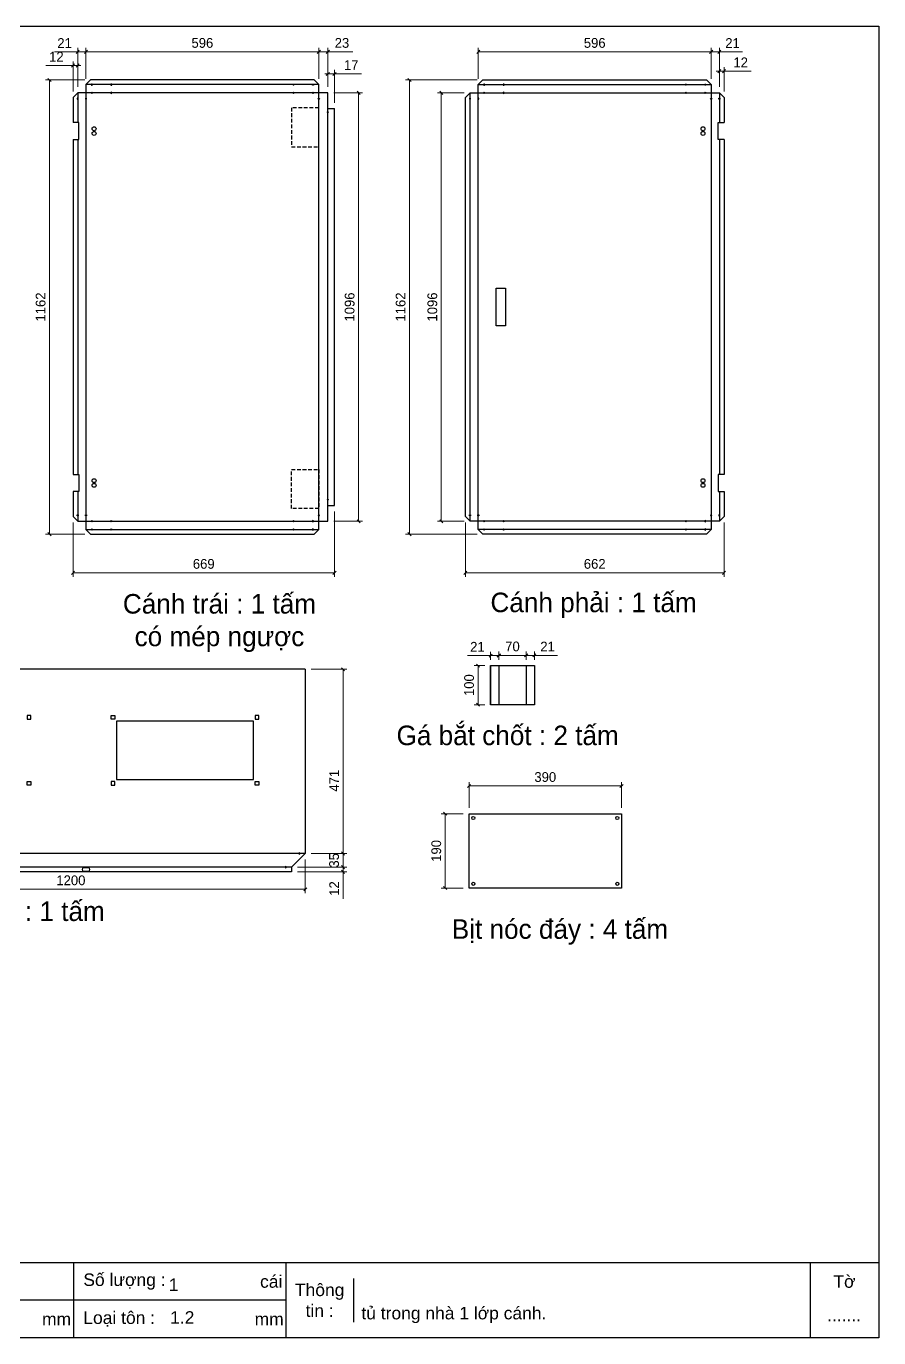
# Model space of a CAD drawing. Header units: millimetres. Extents: x 0 to 4744, y 0 to 3354.
# Drawn here: x 2562 to 4744, y 0 to 3354 of the extents above; entities that cross this region are included whole.
import ezdxf

# ---------------------------------------------------------------- set-up
doc = ezdxf.new("R2010")
doc.units = ezdxf.units.MM
doc.linetypes.add('HIDDEN2', pattern=[4.7625, 3.175, -1.5875])
doc.layers.add('CNC', color=7, linetype='Continuous')
doc.layers.add('DIM', color=253, linetype='Continuous')
doc.styles.add('Arial', font='arial.ttf')
doc.dimstyles.new('Dim-25', dxfattribs={"dimtxt": 25, "dimasz": 8, "dimexe": 10, "dimexo": 15, "dimgap": 10, "dimtad": 1, "dimdec": 0, "dimtxsty": 'Standard', "dimblk": 'OBLIQUE', "dimcen": 10, "dimclrd": 5, "dimclre": 5, "dimclrt": 3, "dimazin": 3, "dimtfac": 1, "dimtdec": 0, "dimtmove": 0, "dimatfit": 3, "dimldrblk": 'OBLIQUE', "dimlwd": 9, "dimlwe": 9})

# ---------------------------------------------------------------- blocks, each defined once
blk = doc.blocks.new('*D20')
at = {"color": 0, "linetype": 'ByBlock', "lineweight": -2}
for p, q in [((3699.2, 1415.1), (3691.2, 1407.1)), ((4081.2, 1407.1), (4089.2, 1415.1))]:
    blk.add_line(p, q, dxfattribs=at)
at = {"layer": 'Defpoints', "color": 0, "transparency": 16777216}
for p in [(4085.2, 1411.1), (3695.2, 1340), (4085.2, 1340)]:
    blk.add_point(p, dxfattribs=at)
at = {"layer": 'DIM', "color": 5, "lineweight": 9, "transparency": 16777216}
for p, q in [((3695.2, 1355), (3695.2, 1421.1)), ((3695.2, 1411.1), (4085.2, 1411.1)), ((4085.2, 1355), (4085.2, 1421.1))]:
    blk.add_line(p, q, dxfattribs=at)
at = {"layer": 'DIM', "color": 3, "transparency": 16777216, "insert": (3890.2, 1433.9), "char_height": 25, "attachment_point": 5}
blk.add_mtext('390', dxfattribs=at)
blk = doc.blocks.new('_Oblique')
at = {"color": 0, "linetype": 'ByBlock', "lineweight": -2}
blk.add_line((-0.5, -0.5), (0.5, 0.5), dxfattribs=at)
blk = doc.blocks.new('*D21')
at = {"color": 0, "linetype": 'ByBlock', "lineweight": -2}
for p, q in [((3638, 1336.1), (3630, 1344.1)), ((3630, 1154.1), (3638, 1146.1))]:
    blk.add_line(p, q, dxfattribs=at)
at = {"layer": 'Defpoints', "color": 0, "transparency": 16777216}
for p in [(3695.2, 1340.1), (3634, 1150.1), (3695.2, 1150.1)]:
    blk.add_point(p, dxfattribs=at)
at = {"layer": 'DIM', "color": 5, "lineweight": 9, "transparency": 16777216}
for p, q in [((3680.2, 1340.1), (3624, 1340.1)), ((3634, 1340.1), (3634, 1150.1)), ((3680.2, 1150.1), (3624, 1150.1))]:
    blk.add_line(p, q, dxfattribs=at)
at = {"layer": 'DIM', "color": 3, "transparency": 16777216, "insert": (3611.3, 1245.1), "char_height": 25, "attachment_point": 5, "rotation": 90}
blk.add_mtext('190', dxfattribs=at)
blk = doc.blocks.new('f3daunguoc')
at = {"layer": 'CNC', "color": 2, "lineweight": -3}
blk.add_circle((0, 0), 1.5, dxfattribs=at)
blk = doc.blocks.new('*D22')
at = {"color": 0, "linetype": 'ByBlock', "lineweight": -2}
for p, q in [((3689.7, 1960.2), (3681.7, 1952.2)), ((4343.7, 1952.2), (4351.7, 1960.2))]:
    blk.add_line(p, q, dxfattribs=at)
at = {"layer": 'Defpoints', "color": 0, "transparency": 16777216}
for p in [(3685.7, 2100.2), (4347.7, 2100.2), (3685.7, 1956.2)]:
    blk.add_point(p, dxfattribs=at)
at = {"layer": 'DIM', "color": 5, "lineweight": 9, "transparency": 16777216}
for p, q in [((3685.7, 2085.2), (3685.7, 1946.2)), ((4347.7, 2085.2), (4347.7, 1946.2)), ((4347.7, 1956.2), (3685.7, 1956.2))]:
    blk.add_line(p, q, dxfattribs=at)
at = {"layer": 'DIM', "color": 3, "transparency": 16777216, "insert": (4016.7, 1979), "char_height": 25, "attachment_point": 5}
blk.add_mtext('662', dxfattribs=at)
blk = doc.blocks.new('*D23')
at = {"color": 0, "linetype": 'ByBlock', "lineweight": -2}
for p, q in [((4331.7, 3235.2), (4339.7, 3243.2)), ((4351.7, 3243.2), (4343.7, 3235.2))]:
    blk.add_line(p, q, dxfattribs=at)
at = {"layer": 'Defpoints', "color": 0, "transparency": 16777216}
for p in [(4347.7, 3239.2), (4335.7, 3183.8), (4347.7, 3171.8)]:
    blk.add_point(p, dxfattribs=at)
at = {"layer": 'DIM', "color": 5, "lineweight": 9, "transparency": 16777216}
for p, q in [((4335.7, 3239.2), (4327.7, 3239.2)), ((4335.7, 3198.8), (4335.7, 3249.2)), ((4335.7, 3239.2), (4347.7, 3239.2)), ((4347.7, 3186.8), (4347.7, 3249.2)), ((4347.7, 3239.2), (4416.9, 3239.2))]:
    blk.add_line(p, q, dxfattribs=at)
at = {"layer": 'DIM', "color": 3, "transparency": 16777216, "insert": (4390.3, 3261.7), "char_height": 25, "attachment_point": 5}
blk.add_mtext('12', dxfattribs=at)
blk = doc.blocks.new('*D24')
at = {"color": 0, "linetype": 'ByBlock', "lineweight": -2}
for p, q in [((3722.7, 3292.6), (3714.7, 3284.6)), ((4310.7, 3284.6), (4318.7, 3292.6))]:
    blk.add_line(p, q, dxfattribs=at)
at = {"layer": 'Defpoints', "color": 0, "transparency": 16777216}
for p in [(3718.7, 3288.6), (3718.7, 3204.8), (4314.7, 3204.8)]:
    blk.add_point(p, dxfattribs=at)
at = {"layer": 'DIM', "color": 5, "lineweight": 9, "transparency": 16777216}
for p, q in [((3718.7, 3219.8), (3718.7, 3298.6)), ((4314.7, 3288.6), (3718.7, 3288.6)), ((4314.7, 3219.8), (4314.7, 3298.6))]:
    blk.add_line(p, q, dxfattribs=at)
at = {"layer": 'DIM', "color": 3, "transparency": 16777216, "insert": (4016.7, 3311.3), "char_height": 25, "attachment_point": 5}
blk.add_mtext('596', dxfattribs=at)
blk = doc.blocks.new('*D25')
at = {"color": 0, "linetype": 'ByBlock', "lineweight": -2}
for p, q in [((3546.8, 3212.8), (3538.8, 3220.8)), ((3538.8, 2059.2), (3546.8, 2051.2))]:
    blk.add_line(p, q, dxfattribs=at)
at = {"layer": 'Defpoints', "color": 0, "transparency": 16777216}
for p in [(3730.7, 3216.8), (3542.8, 2055.2), (3730.7, 2055.2)]:
    blk.add_point(p, dxfattribs=at)
at = {"layer": 'DIM', "color": 5, "lineweight": 9, "transparency": 16777216}
for p, q in [((3715.7, 3216.8), (3532.8, 3216.8)), ((3542.8, 3216.8), (3542.8, 2055.2)), ((3715.7, 2055.2), (3532.8, 2055.2))]:
    blk.add_line(p, q, dxfattribs=at)
at = {"layer": 'DIM', "color": 3, "transparency": 16777216, "insert": (3520.1, 2636), "char_height": 25, "attachment_point": 5, "rotation": 90}
blk.add_mtext('1162', dxfattribs=at)
blk = doc.blocks.new('*D26')
at = {"color": 0, "linetype": 'ByBlock', "lineweight": -2}
for p, q in [((3628, 3179.8), (3620, 3187.8)), ((3620, 2092.2), (3628, 2084.2))]:
    blk.add_line(p, q, dxfattribs=at)
at = {"layer": 'Defpoints', "color": 0, "transparency": 16777216}
for p in [(3624, 3183.8), (3697.7, 3183.8), (3697.7, 2088.2)]:
    blk.add_point(p, dxfattribs=at)
at = {"layer": 'DIM', "color": 5, "lineweight": 9, "transparency": 16777216}
for p, q in [((3682.7, 3183.8), (3614, 3183.8)), ((3624, 2088.2), (3624, 3183.8)), ((3682.7, 2088.2), (3614, 2088.2))]:
    blk.add_line(p, q, dxfattribs=at)
at = {"layer": 'DIM', "color": 3, "transparency": 16777216, "insert": (3601.3, 2636), "char_height": 25, "attachment_point": 5, "rotation": 90}
blk.add_mtext('1096', dxfattribs=at)
blk = doc.blocks.new('*D27')
at = {"color": 0, "linetype": 'ByBlock', "lineweight": -2}
for p, q in [((2685.7, 1960.2), (2677.7, 1952.2)), ((3346.7, 1952.2), (3354.7, 1960.2))]:
    blk.add_line(p, q, dxfattribs=at)
at = {"layer": 'Defpoints', "color": 0, "transparency": 16777216}
for p in [(3350.7, 2128.4), (2681.7, 2100.2), (3350.7, 1956.2)]:
    blk.add_point(p, dxfattribs=at)
at = {"layer": 'DIM', "color": 5, "lineweight": 9, "transparency": 16777216}
for p, q in [((3350.7, 2113.4), (3350.7, 1946.2)), ((2681.7, 2085.2), (2681.7, 1946.2)), ((2681.7, 1956.2), (3350.7, 1956.2))]:
    blk.add_line(p, q, dxfattribs=at)
at = {"layer": 'DIM', "color": 3, "transparency": 16777216, "insert": (3016.2, 1979), "char_height": 25, "attachment_point": 5}
blk.add_mtext('669', dxfattribs=at)
blk = doc.blocks.new('*D28')
at = {"color": 0, "linetype": 'ByBlock', "lineweight": -2}
for p, q in [((2718.7, 3292.6), (2710.7, 3284.6)), ((3306.7, 3284.6), (3314.7, 3292.6))]:
    blk.add_line(p, q, dxfattribs=at)
at = {"layer": 'Defpoints', "color": 0, "transparency": 16777216}
for p in [(3310.7, 3288.6), (2714.7, 3204.8), (3310.7, 3204.8)]:
    blk.add_point(p, dxfattribs=at)
at = {"layer": 'DIM', "color": 5, "lineweight": 9, "transparency": 16777216}
for p, q in [((2714.7, 3219.8), (2714.7, 3298.6)), ((2714.7, 3288.6), (3310.7, 3288.6)), ((3310.7, 3219.8), (3310.7, 3298.6))]:
    blk.add_line(p, q, dxfattribs=at)
at = {"layer": 'DIM', "color": 3, "transparency": 16777216, "insert": (3012.7, 3311.3), "char_height": 25, "attachment_point": 5}
blk.add_mtext('596', dxfattribs=at)
blk = doc.blocks.new('*D29')
at = {"color": 0, "linetype": 'ByBlock', "lineweight": -2}
for p, q in [((3416.4, 3179.8), (3408.4, 3187.8)), ((3408.4, 2092.2), (3416.4, 2084.2))]:
    blk.add_line(p, q, dxfattribs=at)
at = {"layer": 'Defpoints', "color": 0, "transparency": 16777216}
for p in [(3333.7, 3183.8), (3412.4, 3183.8), (3333.7, 2088.2)]:
    blk.add_point(p, dxfattribs=at)
at = {"layer": 'DIM', "color": 5, "lineweight": 9, "transparency": 16777216}
for p, q in [((3348.7, 3183.8), (3422.4, 3183.8)), ((3412.4, 2088.2), (3412.4, 3183.8)), ((3348.7, 2088.2), (3422.4, 2088.2))]:
    blk.add_line(p, q, dxfattribs=at)
at = {"layer": 'DIM', "color": 3, "transparency": 16777216, "insert": (3389.6, 2636), "char_height": 25, "attachment_point": 5, "rotation": 90}
blk.add_mtext('1096', dxfattribs=at)
blk = doc.blocks.new('*D30')
at = {"color": 0, "linetype": 'ByBlock', "lineweight": -2}
for p, q in [((2697.7, 3292.6), (2689.7, 3284.6)), ((2710.7, 3284.6), (2718.7, 3292.6))]:
    blk.add_line(p, q, dxfattribs=at)
at = {"layer": 'Defpoints', "color": 0, "ltscale": 3, "transparency": 16777216}
for p in [(2693.7, 3288.6), (2714.7, 3204.8), (2693.7, 3183.8)]:
    blk.add_point(p, dxfattribs=at)
at = {"layer": 'DIM', "color": 5, "lineweight": 9, "ltscale": 3, "transparency": 16777216}
for p, q in [((2693.7, 3288.6), (2634.3, 3288.6)), ((2693.7, 3198.8), (2693.7, 3298.6)), ((2714.7, 3288.6), (2693.7, 3288.6)), ((2714.7, 3219.8), (2714.7, 3298.6))]:
    blk.add_line(p, q, dxfattribs=at)
at = {"layer": 'DIM', "color": 3, "ltscale": 3, "transparency": 16777216, "insert": (2660, 3311.1), "char_height": 25, "attachment_point": 5}
blk.add_mtext('21', dxfattribs=at)
blk = doc.blocks.new('*D31')
at = {"color": 0, "linetype": 'ByBlock', "lineweight": -2}
for p, q in [((4318.7, 3292.6), (4310.7, 3284.6)), ((4331.7, 3284.6), (4339.7, 3292.6))]:
    blk.add_line(p, q, dxfattribs=at)
at = {"layer": 'Defpoints', "color": 0, "ltscale": 3, "transparency": 16777216}
for p in [(4335.7, 3288.6), (4314.7, 3204.8), (4335.7, 3183.8)]:
    blk.add_point(p, dxfattribs=at)
at = {"layer": 'DIM', "color": 5, "lineweight": 9, "ltscale": 3, "transparency": 16777216}
for p, q in [((4314.7, 3219.8), (4314.7, 3298.6)), ((4314.7, 3288.6), (4335.7, 3288.6)), ((4335.7, 3198.8), (4335.7, 3298.6)), ((4335.7, 3288.6), (4395.1, 3288.6))]:
    blk.add_line(p, q, dxfattribs=at)
at = {"layer": 'DIM', "color": 3, "ltscale": 3, "transparency": 16777216, "insert": (4369.4, 3311.1), "char_height": 25, "attachment_point": 5}
blk.add_mtext('21', dxfattribs=at)
blk = doc.blocks.new('*D32')
at = {"color": 0, "linetype": 'ByBlock', "lineweight": -2}
for p, q in [((3845.3, 1749.2), (3837.3, 1741.2)), ((3858.3, 1741.2), (3866.3, 1749.2))]:
    blk.add_line(p, q, dxfattribs=at)
at = {"layer": 'Defpoints', "color": 0, "ltscale": 3, "transparency": 16777216}
for p in [(3862.3, 1745.2), (3841.3, 1719), (3862.3, 1719)]:
    blk.add_point(p, dxfattribs=at)
at = {"layer": 'DIM', "color": 5, "lineweight": 9, "ltscale": 3, "transparency": 16777216}
for p, q in [((3841.3, 1734), (3841.3, 1755.2)), ((3841.3, 1745.2), (3862.3, 1745.2)), ((3862.3, 1734), (3862.3, 1755.2)), ((3862.3, 1745.2), (3921.7, 1745.2))]:
    blk.add_line(p, q, dxfattribs=at)
at = {"layer": 'DIM', "color": 3, "ltscale": 3, "transparency": 16777216, "insert": (3896, 1767.7), "char_height": 25, "attachment_point": 5}
blk.add_mtext('21', dxfattribs=at)
blk = doc.blocks.new('*D33')
at = {"color": 0, "linetype": 'ByBlock', "lineweight": -2}
for p, q in [((3775.3, 1749.2), (3767.3, 1741.2)), ((3837.3, 1741.2), (3845.3, 1749.2))]:
    blk.add_line(p, q, dxfattribs=at)
at = {"layer": 'Defpoints', "color": 0, "ltscale": 3, "transparency": 16777216}
for p in [(3771.3, 1745.2), (3771.3, 1719), (3841.3, 1719)]:
    blk.add_point(p, dxfattribs=at)
at = {"layer": 'DIM', "color": 5, "lineweight": 9, "ltscale": 3, "transparency": 16777216}
for p, q in [((3771.3, 1734), (3771.3, 1755.2)), ((3841.3, 1745.2), (3771.3, 1745.2)), ((3841.3, 1734), (3841.3, 1755.2))]:
    blk.add_line(p, q, dxfattribs=at)
at = {"layer": 'DIM', "color": 3, "ltscale": 3, "transparency": 16777216, "insert": (3806.3, 1767.9), "char_height": 25, "attachment_point": 5}
blk.add_mtext('70', dxfattribs=at)
blk = doc.blocks.new('*D34')
at = {"color": 0, "linetype": 'ByBlock', "lineweight": -2}
for p, q in [((3754.3, 1748.6), (3746.3, 1740.6)), ((3767.3, 1740.6), (3775.3, 1748.6))]:
    blk.add_line(p, q, dxfattribs=at)
at = {"layer": 'Defpoints', "color": 0, "ltscale": 3, "transparency": 16777216}
for p in [(3750.3, 1744.6), (3750.3, 1719), (3771.3, 1719)]:
    blk.add_point(p, dxfattribs=at)
at = {"layer": 'DIM', "color": 5, "lineweight": 9, "ltscale": 3, "transparency": 16777216}
for p, q in [((3750.3, 1744.6), (3690.9, 1744.6)), ((3750.3, 1734), (3750.3, 1754.6)), ((3771.3, 1744.6), (3750.3, 1744.6)), ((3771.3, 1734), (3771.3, 1754.6))]:
    blk.add_line(p, q, dxfattribs=at)
at = {"layer": 'DIM', "color": 3, "ltscale": 3, "transparency": 16777216, "insert": (3716.6, 1767.1), "char_height": 25, "attachment_point": 5}
blk.add_mtext('21', dxfattribs=at)
blk = doc.blocks.new('*D35')
at = {"color": 0, "linetype": 'ByBlock', "lineweight": -2}
for p, q in [((3722.1, 1715), (3714.1, 1723)), ((3714.1, 1623), (3722.1, 1615))]:
    blk.add_line(p, q, dxfattribs=at)
at = {"layer": 'Defpoints', "color": 0, "ltscale": 3, "transparency": 16777216}
for p in [(3750.3, 1719), (3718.1, 1619), (3750.3, 1619)]:
    blk.add_point(p, dxfattribs=at)
at = {"layer": 'DIM', "color": 5, "lineweight": 9, "ltscale": 3, "transparency": 16777216}
for p, q in [((3735.3, 1719), (3708.1, 1719)), ((3718.1, 1719), (3718.1, 1619)), ((3735.3, 1619), (3708.1, 1619))]:
    blk.add_line(p, q, dxfattribs=at)
at = {"layer": 'DIM', "color": 3, "ltscale": 3, "transparency": 16777216, "insert": (3695.3, 1669), "char_height": 25, "attachment_point": 5, "rotation": 90}
blk.add_mtext('100', dxfattribs=at)
blk = doc.blocks.new('*D36')
at = {"color": 0, "linetype": 'ByBlock', "lineweight": -2}
for p, q in [((2080.4, 1150.9), (2072.4, 1142.9)), ((3272, 1142.9), (3280, 1150.9))]:
    blk.add_line(p, q, dxfattribs=at)
at = {"layer": 'Defpoints', "color": 0, "transparency": 16777216}
for p in [(2076.4, 1238.5), (3276, 1238.5), (2076.4, 1146.9)]:
    blk.add_point(p, dxfattribs=at)
at = {"layer": 'DIM', "color": 5, "lineweight": 9, "transparency": 16777216}
for p, q in [((2076.4, 1223.5), (2076.4, 1136.9)), ((3276, 1223.5), (3276, 1136.9)), ((3276, 1146.9), (2076.4, 1146.9))]:
    blk.add_line(p, q, dxfattribs=at)
at = {"layer": 'DIM', "color": 3, "transparency": 16777216, "insert": (2676.2, 1169.7), "char_height": 25, "attachment_point": 5}
blk.add_mtext('1200', dxfattribs=at)
blk = doc.blocks.new('*D37')
at = {"color": 0, "linetype": 'ByBlock', "lineweight": -2}
for p, q in [((3376.6, 1705.5), (3368.6, 1713.5)), ((3368.6, 1242.5), (3376.6, 1234.5))]:
    blk.add_line(p, q, dxfattribs=at)
at = {"layer": 'Defpoints', "color": 0, "transparency": 16777216}
for p in [(3276, 1709.5), (3276, 1238.5), (3372.6, 1238.5)]:
    blk.add_point(p, dxfattribs=at)
at = {"layer": 'DIM', "color": 5, "lineweight": 9, "transparency": 16777216}
for p, q in [((3291, 1709.5), (3382.6, 1709.5)), ((3372.6, 1709.5), (3372.6, 1238.5)), ((3291, 1238.5), (3382.6, 1238.5))]:
    blk.add_line(p, q, dxfattribs=at)
at = {"layer": 'DIM', "color": 3, "transparency": 16777216, "insert": (3350, 1424.5), "char_height": 25, "attachment_point": 5, "rotation": 90}
blk.add_mtext('471', dxfattribs=at)
blk = doc.blocks.new('*D38')
at = {"color": 0, "linetype": 'ByBlock', "lineweight": -2}
for p, q in [((3376.6, 1234.5), (3368.6, 1242.5)), ((3368.6, 1207.5), (3376.6, 1199.5))]:
    blk.add_line(p, q, dxfattribs=at)
at = {"layer": 'Defpoints', "color": 0, "transparency": 16777216}
for p in [(3276, 1238.5), (3241, 1203.5), (3372.6, 1203.5)]:
    blk.add_point(p, dxfattribs=at)
at = {"layer": 'DIM', "color": 5, "lineweight": 9, "transparency": 16777216}
for p, q in [((3291, 1238.5), (3382.6, 1238.5)), ((3372.6, 1238.5), (3372.6, 1203.5)), ((3256, 1203.5), (3382.6, 1203.5))]:
    blk.add_line(p, q, dxfattribs=at)
at = {"layer": 'DIM', "color": 3, "transparency": 16777216, "insert": (3349.8, 1221), "char_height": 25, "attachment_point": 5, "rotation": 90}
blk.add_mtext('35', dxfattribs=at)
blk = doc.blocks.new('*D39')
at = {"color": 0, "linetype": 'ByBlock', "lineweight": -2}
for p, q in [((3368.6, 1207.5), (3376.6, 1199.5)), ((3376.6, 1187.5), (3368.6, 1195.5))]:
    blk.add_line(p, q, dxfattribs=at)
at = {"layer": 'Defpoints', "color": 0, "transparency": 16777216}
for p in [(3241, 1203.5), (3241, 1191.5), (3372.6, 1191.5)]:
    blk.add_point(p, dxfattribs=at)
at = {"layer": 'DIM', "color": 5, "lineweight": 9, "transparency": 16777216}
for p, q in [((3372.6, 1203.5), (3372.6, 1211.5)), ((3256, 1203.5), (3382.6, 1203.5)), ((3256, 1191.5), (3382.6, 1191.5)), ((3372.6, 1203.5), (3372.6, 1191.5)), ((3372.6, 1191.5), (3372.6, 1122.3))]:
    blk.add_line(p, q, dxfattribs=at)
at = {"layer": 'DIM', "color": 3, "transparency": 16777216, "insert": (3350, 1148.9), "char_height": 25, "attachment_point": 5, "rotation": 90}
blk.add_mtext('12', dxfattribs=at)
blk = doc.blocks.new('*D40')
at = {"color": 0, "linetype": 'ByBlock', "lineweight": -2}
for p, q in [((2625.6, 3212.8), (2617.6, 3220.8)), ((2617.6, 2059.2), (2625.6, 2051.2))]:
    blk.add_line(p, q, dxfattribs=at)
at = {"layer": 'Defpoints', "color": 0, "ltscale": 3, "transparency": 16777216}
for p in [(2726.7, 3216.8), (2621.6, 2055.2), (2726.7, 2055.2)]:
    blk.add_point(p, dxfattribs=at)
at = {"layer": 'DIM', "color": 5, "lineweight": 9, "ltscale": 3, "transparency": 16777216}
for p, q in [((2711.7, 3216.8), (2611.6, 3216.8)), ((2621.6, 3216.8), (2621.6, 2055.2)), ((2711.7, 2055.2), (2611.6, 2055.2))]:
    blk.add_line(p, q, dxfattribs=at)
at = {"layer": 'DIM', "color": 3, "ltscale": 3, "transparency": 16777216, "insert": (2598.9, 2636), "char_height": 25, "attachment_point": 5, "rotation": 90}
blk.add_mtext('1162', dxfattribs=at)
blk = doc.blocks.new('*D41')
at = {"color": 0, "linetype": 'ByBlock', "lineweight": -2}
for p, q in [((3329.7, 3228.2), (3337.7, 3236.2)), ((3354.7, 3236.2), (3346.7, 3228.2))]:
    blk.add_line(p, q, dxfattribs=at)
at = {"layer": 'Defpoints', "color": 0, "ltscale": 3, "transparency": 16777216}
for p in [(3350.7, 3232.2), (3333.7, 3183.8), (3350.7, 3143.6)]:
    blk.add_point(p, dxfattribs=at)
at = {"layer": 'DIM', "color": 5, "lineweight": 9, "ltscale": 3, "transparency": 16777216}
for p, q in [((3333.7, 3232.2), (3325.7, 3232.2)), ((3333.7, 3198.8), (3333.7, 3242.2)), ((3333.7, 3232.2), (3350.7, 3232.2)), ((3350.7, 3158.6), (3350.7, 3242.2)), ((3350.7, 3232.2), (3420.2, 3232.2))]:
    blk.add_line(p, q, dxfattribs=at)
at = {"layer": 'DIM', "color": 3, "ltscale": 3, "transparency": 16777216, "insert": (3393.5, 3254.8), "char_height": 25, "attachment_point": 5}
blk.add_mtext('17', dxfattribs=at)
blk = doc.blocks.new('*D42')
at = {"color": 0, "linetype": 'ByBlock', "lineweight": -2}
for p, q in [((3314.7, 3292.6), (3306.7, 3284.6)), ((3329.7, 3284.6), (3337.7, 3292.6))]:
    blk.add_line(p, q, dxfattribs=at)
at = {"layer": 'Defpoints', "color": 0, "ltscale": 3, "transparency": 16777216}
for p in [(3333.7, 3288.6), (3310.7, 3204.8), (3333.7, 3183.8)]:
    blk.add_point(p, dxfattribs=at)
at = {"layer": 'DIM', "color": 5, "lineweight": 9, "ltscale": 3, "transparency": 16777216}
for p, q in [((3310.7, 3219.8), (3310.7, 3298.6)), ((3310.7, 3288.6), (3333.7, 3288.6)), ((3333.7, 3198.8), (3333.7, 3298.6)), ((3333.7, 3288.6), (3398, 3288.6))]:
    blk.add_line(p, q, dxfattribs=at)
at = {"layer": 'DIM', "color": 3, "ltscale": 3, "transparency": 16777216, "insert": (3369.9, 3311.3), "char_height": 25, "attachment_point": 5}
blk.add_mtext('23', dxfattribs=at)
blk = doc.blocks.new('*D43')
at = {"color": 0, "linetype": 'ByBlock', "lineweight": -2}
for p, q in [((2677.7, 3249.6), (2685.7, 3257.6)), ((2697.7, 3257.6), (2689.7, 3249.6))]:
    blk.add_line(p, q, dxfattribs=at)
at = {"layer": 'Defpoints', "color": 0, "ltscale": 3, "transparency": 16777216}
for p in [(2681.7, 3253.6), (2681.7, 3171.8), (2693.7, 3183.8)]:
    blk.add_point(p, dxfattribs=at)
at = {"layer": 'DIM', "color": 5, "lineweight": 9, "ltscale": 3, "transparency": 16777216}
for p, q in [((2681.7, 3253.6), (2612.5, 3253.6)), ((2681.7, 3186.8), (2681.7, 3263.6)), ((2693.7, 3253.6), (2681.7, 3253.6)), ((2693.7, 3198.8), (2693.7, 3263.6)), ((2693.7, 3253.6), (2701.7, 3253.6))]:
    blk.add_line(p, q, dxfattribs=at)
at = {"layer": 'DIM', "color": 3, "ltscale": 3, "transparency": 16777216, "insert": (2639.1, 3276.2), "char_height": 25, "attachment_point": 5}
blk.add_mtext('12', dxfattribs=at)
blk = doc.blocks.new('KHUNG CHUẨN')
at = {"color": 7}
for p, q in [((19889.2, -28535.2), (16919.2, -28535.2)), ((18599.2, -28535.2), (18599.2, -28655.2)), ((18939.2, -28535.2), (18939.2, -28655.2)), ((19779.2, -28535.2), (19779.2, -28655.2)), ((19047.6, -28560.2), (19047.6, -28630.2)), ((18939.2, -28595.2), (16919.2, -28595.2))]:
    blk.add_line(p, q, dxfattribs=at)
blk.add_lwpolyline([(16919.2, -26555.2), (19889.2, -26555.2), (19889.2, -28655.2), (16919.2, -28655.2)], close=True, dxfattribs=at)
at = {"color": 2, "char_height": 20, "style": 'Arial'}
for s, insert, width, attachment_point in [('  Số lượng :', (18599.2, -28565.2), 917.634, 4), ('cái', (18897.9, -28565.2), 63.517, 4), ('Tờ', (19834.2, -28565.2), 110, 5), ('Thông\\Ptin :', (18993.4, -28595.2), 108.311, 5), ('mm', (18548.6, -28625.2), 73.831, 4), ('  Loại tôn :', (18599.2, -28625.2), 917.634, 4), ('mm', (18889.2, -28625.2), 917.634, 4)]:
    blk.add_mtext(s, dxfattribs=dict(at, insert=insert, width=width, attachment_point=attachment_point))
at = {"color": 3, "style": 'Arial'}
for tag, p in [('#01', (17055.6, -28580.1)), ('#02', (17431.4, -28580.1)), ('#03', (18030.6, -28580.1)), ('#08', (18751.7, -28580.1)), ('#10', (19064.8, -28580.1)), ('#04', (17024.8, -28634.6)), ('#05', (17308.5, -28633)), ('#06', (17632.7, -28633.7)), ('#07', (18002, -28634.7)), ('#09', (18753.8, -28632.6)), ('#11', (19060.3, -28625.7)), ('#12', (19806.5, -28628.9))]:
    blk.add_attdef(tag, p, '', height=20, dxfattribs=at)

msp = doc.modelspace()

# ---------------------------------------------------------------- linework, layer by layer
at = {"ltscale": 3}
for p, q in [((3333.7, 3143.6), (3350.7, 3143.6)), ((3750.3, 1719), (3750.3, 1619)), ((3771.3, 1719), (3771.3, 1619)), ((3841.3, 1719), (3841.3, 1619)), ((3862.3, 1719), (3862.3, 1619))]:
    msp.add_line(p, q, dxfattribs=at)
at = {"color": 7}
for p, q in [((3276, 1709.5), (2076.4, 1709.5)), ((3276, 1238.5), (2076.4, 1238.5)), ((3276, 1238.5), (3241, 1203.5)), ((3241, 1203.5), (2111.4, 1203.5))]:
    msp.add_line(p, q, dxfattribs=at)
for points in [[(3333.7, 3183.8), (3310.7, 3183.8), (3310.7, 3204.8), (3298.7, 3216.8), (2726.7, 3216.8), (2714.7, 3204.8), (2714.7, 3183.8), (2693.7, 3183.8), (2681.7, 3171.8), (2681.7, 3107.5)], [(3310.7, 3204.8), (2714.7, 3204.8)], [(3718.7, 3204.8), (4314.7, 3204.8)], [(2693.7, 3183.8), (2693.7, 3107.5)], [(3333.7, 2088.2), (3333.7, 3183.8)], [(3697.7, 2088.2), (3697.7, 3183.8)], [(4335.7, 3183.8), (4335.7, 3107.5)], [(3333.7, 2128.4), (3350.7, 2128.4), (3350.7, 3143.6)], [(2681.7, 3064.5), (2681.7, 2207.5)], [(2693.7, 3064.5), (2693.7, 2207.5)], [(4335.7, 3064.5), (4335.7, 2207.5)], [(2681.7, 2164), (2681.7, 2100.2), (2693.7, 2088.2), (2714.7, 2088.2), (2714.7, 2067.2), (2726.7, 2055.2), (3298.7, 2055.2), (3310.7, 2067.2), (3310.7, 2088.2), (3333.7, 2088.2)], [(2693.7, 2164.5), (2693.7, 2088.2)], [(4335.7, 2164.5), (4335.7, 2088.2)], [(2714.7, 2067.2), (3310.7, 2067.2)], [(4314.7, 2067.2), (3718.7, 2067.2)], [(3276, 1709.5), (3276, 1238.5)], [(3241, 1203.5), (3241, 1191.5), (2111.4, 1191.5), (2111.4, 1203.5)]]:
    msp.add_lwpolyline(points, dxfattribs=at)
at = {"color": 2}
for points in [[(4347.7, 3064.5), (4347.7, 2207.5), (4332.7, 2207.5), (4332.7, 2164.5), (4347.7, 2164.5), (4347.7, 2100.2), (4335.7, 2088.2), (4314.7, 2088.2), (4314.7, 2067.2), (4302.7, 2055.2), (3730.7, 2055.2), (3718.7, 2067.2), (3718.7, 2088.2), (3697.7, 2088.2), (3685.7, 2100.2), (3685.7, 3171.8), (3697.7, 3183.8), (3718.7, 3183.8), (3718.7, 3204.8), (3730.7, 3216.8), (4302.7, 3216.8), (4314.7, 3204.8), (4314.7, 3183.8), (4335.7, 3183.8), (4347.7, 3171.8), (4347.7, 3107.5)], [(2681.7, 3064.5), (2696.7, 3064.5), (2696.7, 3107.5), (2681.7, 3107.5)], [(4347.7, 3064.5), (4332.7, 3064.5), (4332.7, 3107.5), (4347.7, 3107.5)], [(2681.7, 2207.5), (2696.7, 2207.5), (2696.7, 2164.5), (2681.7, 2164.5)]]:
    msp.add_lwpolyline(points, dxfattribs=at)
at = {"color": 7}
for points in [[(3310.7, 3183.8), (2714.7, 3183.8), (2714.7, 2088.2), (3310.7, 2088.2)], [(3718.7, 3183.8), (4314.7, 3183.8), (4314.7, 2088.2), (3718.7, 2088.2)], [(3695.2, 1340.1), (4085.2, 1340.1), (4085.2, 1150.1), (3695.2, 1150.1)]]:
    msp.add_lwpolyline(points, close=True, dxfattribs=at)
at = {"linetype": 'HIDDEN2', "ltscale": 3}
for points in [[(3240.7, 3045.7), (3310.7, 3045.7), (3310.7, 3145.7), (3240.7, 3145.7)], [(3240.7, 2220.5), (3310.7, 2220.5), (3310.7, 2120.5), (3240.7, 2120.5)]]:
    msp.add_lwpolyline(points, close=True, dxfattribs=at)
at = {"color": 2}
for points in [[(3764.7, 2684.5), (3788.7, 2684.5), (3788.7, 2587.5), (3764.7, 2587.5)], [(2564.3, 1582.1), (2573.3, 1582.1), (2573.3, 1591.1), (2564.3, 1591.1)], [(2788.6, 1582.1), (2779.6, 1582.1), (2779.6, 1591.1), (2788.6, 1591.1)], [(3143.3, 1577.3), (2793.3, 1577.3), (2793.3, 1427.3), (3143.3, 1427.3)], [(3148.1, 1582.1), (3157.1, 1582.1), (3157.1, 1591.1), (3148.1, 1591.1)], [(2564.3, 1422.6), (2573.3, 1422.6), (2573.3, 1413.6), (2564.3, 1413.6)], [(2788.6, 1422.6), (2779.6, 1422.6), (2779.6, 1413.6), (2788.6, 1413.6)], [(3148.1, 1422.6), (3157.1, 1422.6), (3157.1, 1413.6), (3148.1, 1413.6)]]:
    msp.add_lwpolyline(points, close=True, dxfattribs=at)
at = {"ltscale": 3}
msp.add_lwpolyline([(3750.3, 1719), (3862.3, 1719), (3862.3, 1619), (3750.3, 1619)], close=True, dxfattribs=at)
at = {"color": 2, "ltscale": 0.5}
msp.add_lwpolyline([(2709.3, 1201.8, 1), (2709.3, 1193.3), (2720.8, 1193.3, 1), (2720.8, 1201.8)], format="xyb", close=True, dxfattribs=at)
at = {"color": 2, "ltscale": 3}
for centre in [(3333.7, 3134.3), (3333.7, 2143.4)]:
    msp.add_circle(centre, 1, dxfattribs=at)
at = {"color": 2}
for centre in [(2735.5, 3092), (4293.9, 3092), (2735.5, 3080), (4293.9, 3080), (2735.5, 2192), (2735.5, 2180), (4293.9, 2192), (4293.9, 2180)]:
    msp.add_circle(centre, 5, dxfattribs=at)
at = {"color": 7}
for centre in [(3706, 1329.4), (4074.5, 1329.4), (3706, 1160.9), (4074.5, 1160.9)]:
    msp.add_circle(centre, 4, dxfattribs=at)

# ---------------------------------------------------------------- block references
at = {"color": 3}
ref = msp.add_blockref('KHUNG CHUẨN', (-27023.4, 45768), dxfattribs=dict(at, xscale=1.597200000007433, yscale=1.597200000007433, zscale=1.597200000007433))
ref.add_attrib('#08', '1', (2926.8, 119.9), dxfattribs={"color": 3, "height": 31.9, "style": 'Arial'})
ref.add_attrib('#09', '1.2', (2930.2, 36), dxfattribs={"color": 3, "height": 31.94, "style": 'Arial'})
ref.add_attrib('#11', 'tủ trong nhà 1 lớp cánh. ', (3419.7, 47.1), dxfattribs={"color": 3, "height": 31.944, "style": 'Arial'})
ref.add_attrib('#12', '.......', (4611.5, 41.9), dxfattribs={"color": 3, "height": 31.94, "style": 'Arial'})
at = {"lineweight": -3, "xscale": -1}
for p, rotation in [((2729.7, 3204.8), 180), ((2779.7, 3204.8), 180), ((3733.7, 3204.8), 180), ((3783.7, 3204.8), 180), ((2693.7, 3168.8), 180), ((2714.7, 3168.8), 180), ((2729.7, 3183.8), 180), ((2779.7, 3183.8), 180), ((3697.7, 3168.8), 180), ((3718.7, 3168.8), 180), ((3733.7, 3183.8), 180), ((3783.7, 3183.8), 180), ((3261, 1238.5), 90), ((3226, 1203.5), 90)]:
    msp.add_blockref('f3daunguoc', p, dxfattribs=dict(at, rotation=rotation))
at = {"lineweight": -3, "rotation": 180}
for p in [(3245.7, 3204.8), (3295.7, 3204.8), (4249.7, 3204.8), (4299.7, 3204.8), (3245.7, 3183.8), (3295.7, 3183.8), (3310.7, 3168.8), (4249.7, 3183.8), (4299.7, 3183.8), (4314.7, 3168.8), (4335.7, 3168.8)]:
    msp.add_blockref('f3daunguoc', p, dxfattribs=at)
at = {"lineweight": -3}
for p in [(2693.7, 2103.2), (2714.7, 2103.2), (2729.7, 2088.2), (2779.7, 2088.2), (3697.7, 2103.2), (3718.7, 2103.2), (3733.7, 2088.2), (3783.7, 2088.2), (2729.7, 2067.2), (2779.7, 2067.2), (3733.7, 2067.2), (3783.7, 2067.2)]:
    msp.add_blockref('f3daunguoc', p, dxfattribs=at)
at = {"lineweight": -3, "xscale": -1}
for p in [(3245.7, 2088.2), (3295.7, 2088.2), (3310.7, 2103.2), (4249.7, 2088.2), (4299.7, 2088.2), (4314.7, 2103.2), (4335.7, 2103.2), (3245.7, 2067.2), (3295.7, 2067.2), (4249.7, 2067.2), (4299.7, 2067.2)]:
    msp.add_blockref('f3daunguoc', p, dxfattribs=at)

# ---------------------------------------------------------------- texts
at = {"color": 2, "char_height": 50, "width": 1216.419, "attachment_point": 5}
for s, insert in [('Cánh trái : 1 tấm \\Pcó mép ngược', (3056.4, 1827.8)), ('Cánh phải : 1 tấm', (4013.8, 1873.1)), ('Gá bắt chốt : 2 tấm', (3793.9, 1540.2)), (' đáy : 1 tấm', (2588.2, 1083.3)), ('Bịt nóc đáy : 4 tấm', (3927.8, 1037.7))]:
    msp.add_mtext(s, dxfattribs=dict(at, insert=insert))

# ---------------------------------------------------------------- dimensions: what is measured, and where the dimension line sits
at = {"layer": 'DIM', "ltscale": 3}
for base, p1, p2, picture, middle in [((2693.7, 3288.6), (2714.7, 3204.8), (2693.7, 3183.8), '*D30', (2660, 3311.1)), ((3333.7, 3288.6), (3310.7, 3204.8), (3333.7, 3183.8), '*D42', (3369.9, 3311.3)), ((4335.7, 3288.6), (4314.7, 3204.8), (4335.7, 3183.8), '*D31', (4369.4, 3311.1)), ((2681.7, 3253.6), (2693.7, 3183.8), (2681.7, 3171.8), '*D43', (2639.1, 3276.2)), ((3350.7, 3232.2), (3333.7, 3183.8), (3350.7, 3143.6), '*D41', (3393.5, 3254.8)), ((3750.3, 1744.6), (3771.3, 1719), (3750.3, 1719), '*D34', (3716.6, 1767.1)), ((3771.3, 1745.2), (3841.3, 1719), (3771.3, 1719), '*D33', (3806.3, 1767.9)), ((3862.3, 1745.2), (3841.3, 1719), (3862.3, 1719), '*D32', (3896, 1767.7))]:
    dim = msp.add_linear_dim(base=base, p1=p1, p2=p2, dimstyle='Dim-25', dxfattribs=at)
    dim.commit()
    dim.dimension.update_dxf_attribs({"geometry": picture, "text_midpoint": middle})
at = {"layer": 'DIM'}
for base, p1, p2, angle, picture, middle in [((3310.7, 3288.6), (2714.7, 3204.8), (3310.7, 3204.8), 180, '*D28', (3012.7, 3311.3)), ((3542.8, 2055.2), (3730.7, 3216.8), (3730.7, 2055.2), 90, '*D25', (3520.1, 2636)), ((3412.4, 3183.8), (3333.7, 2088.2), (3333.7, 3183.8), 90, '*D29', (3389.6, 2636)), ((3624, 3183.8), (3697.7, 2088.2), (3697.7, 3183.8), 90, '*D26', (3601.3, 2636)), ((3350.7, 1956.2), (2681.7, 2100.2), (3350.7, 2128.4), 180, '*D27', (3016.2, 1979)), ((3634, 1150.1), (3695.2, 1340.1), (3695.2, 1150.1), 90, '*D21', (3611.3, 1245.1))]:
    dim = msp.add_linear_dim(base=base, p1=p1, p2=p2, angle=angle, dimstyle='Dim-25', dxfattribs=at)
    dim.commit()
    dim.dimension.update_dxf_attribs({"geometry": picture, "text_midpoint": middle})
for base, p1, p2, picture, middle in [((3718.7, 3288.6), (4314.7, 3204.8), (3718.7, 3204.8), '*D24', (4016.7, 3311.3)), ((4347.7, 3239.2), (4335.7, 3183.8), (4347.7, 3171.8), '*D23', (4390.3, 3261.7)), ((3685.7, 1956.2), (4347.7, 2100.2), (3685.7, 2100.2), '*D22', (4016.7, 1979)), ((4085.2, 1411.1), (3695.2, 1340), (4085.2, 1340), '*D20', (3890.2, 1433.9))]:
    dim = msp.add_linear_dim(base=base, p1=p1, p2=p2, dimstyle='Dim-25', dxfattribs=at)
    dim.commit()
    dim.dimension.update_dxf_attribs({"geometry": picture, "text_midpoint": middle})
at = {"layer": 'DIM', "ltscale": 3}
for base, p1, p2, picture, middle in [((2621.6, 2055.2), (2726.7, 3216.8), (2726.7, 2055.2), '*D40', (2598.9, 2636)), ((3718.1, 1619), (3750.3, 1719), (3750.3, 1619), '*D35', (3695.3, 1669))]:
    dim = msp.add_linear_dim(base=base, p1=p1, p2=p2, angle=90, dimstyle='Dim-25', dxfattribs=at)
    dim.commit()
    dim.dimension.update_dxf_attribs({"geometry": picture, "text_midpoint": middle})
at = {"layer": 'DIM', "color": 7}
for base, p1, p2, picture, middle in [((3372.6, 1238.5), (3276, 1709.5), (3276, 1238.5), '*D37', (3372.6, 1424.5)), ((3372.6, 1203.5), (3276, 1238.5), (3241, 1203.5), '*D38', (3372.6, 1221))]:
    dim = msp.add_linear_dim(base=base, p1=p1, p2=p2, angle=270, dimstyle='Dim-25', dxfattribs=at)
    dim.commit()
    dim.dimension.update_dxf_attribs({"geometry": picture, "text_midpoint": middle, "dimtype": 160})
dim = msp.add_linear_dim(base=(2076.4, 1146.9), p1=(3276, 1238.5), p2=(2076.4, 1238.5), dimstyle='Dim-25', dxfattribs=at)
dim.commit()
dim.dimension.update_dxf_attribs({"geometry": '*D36', "text_midpoint": (2676.2, 1169.7)})
dim = msp.add_linear_dim(base=(3372.6, 1191.5), p1=(3241, 1203.5), p2=(3241, 1191.5), angle=270, dimstyle='Dim-25', dxfattribs=at)
dim.commit()
dim.dimension.update_dxf_attribs({"geometry": '*D39', "text_midpoint": (3350, 1148.9)})

doc.saveas('drawing.dxf')
